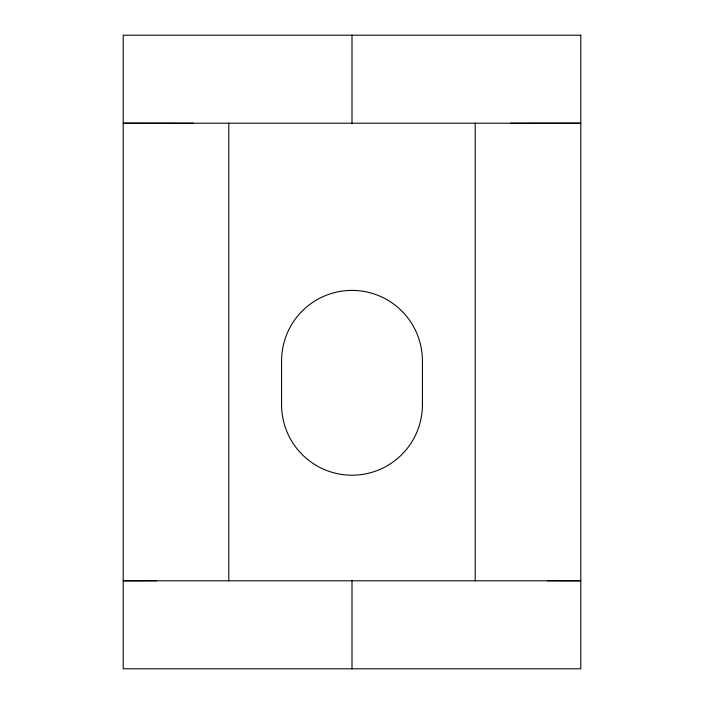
<?xml version="1.0" encoding="UTF-8"?>
<svg xmlns="http://www.w3.org/2000/svg" width="704" height="704" viewBox="0 0 704 704"><rect width="100%" height="100%" fill="white"/><g stroke="black" fill="none" stroke-linecap="round" stroke-linejoin="round"><path stroke-width="1.06" d="M193.134 123.244L123.2 123.2L580.8 123.2L510.866 123.244M156.429 580.756L123.2 580.8L580.8 580.8L547.571 580.756M475.2 123.2L475.2 580.8M352 35.2L352 123.2M352 580.8L352 668.8M228.8 123.2L228.8 580.8M580.8 35.2L123.2 35.2L123.2 668.8L580.8 668.8L580.8 35.2M422.4 404.8L422.4 360.8A70.4 70.4 0 0 0 352 290.4A70.4 70.4 0 0 0 281.6 360.8L281.6 404.8A70.4 70.4 0 0 0 352 475.2A70.4 70.4 0 0 0 422.4 404.8"/></g></svg>
